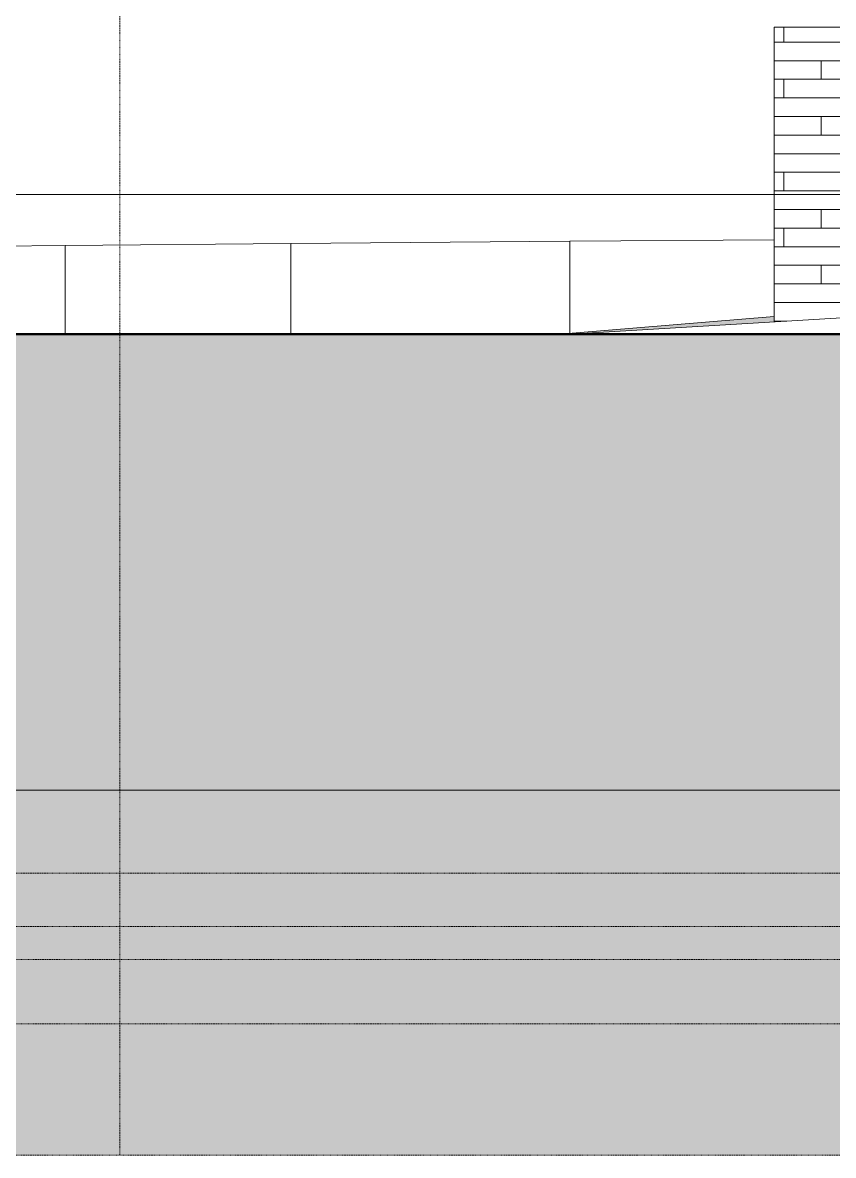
# Model space of a CAD drawing. Header units: inches. Extents: x 1750 to 7619, y -360 to 620.
# Drawn here: x 4820 to 4994.3, y -206.5 to 37 of the extents above; entities that cross this region are included whole.
import ezdxf

# ---------------------------------------------------------------- set-up
doc = ezdxf.new("R2010")
doc.units = ezdxf.units.IN
doc.header["$MEASUREMENT"] = 0
doc.linetypes.add('Aligning Line 1_8_', pattern=[0.25, 0.125, -0.125])
doc.linetypes.add('Grid Line 1_2_', pattern=[0.875, 0.5, -0.125, 0.125, -0.125])
for name, color, linetype, lineweight in [('0-4', 10, 'Continuous', 5), ('0-5', 133, 'Continuous', 9), ('A-FLOR-LEVL-1', 51, 'Grid Line 1_2_', 9), ('A-FLOR-LEVL-4', 8, 'Continuous', 9), ('A-FLOR-LEVL-5', 133, 'Continuous', 9), ('A-WALL', 113, 'Continuous', 13), ('A-WALL-PATT-1', 251, 'Continuous', 9), ('C-TOPO', 7, 'Continuous', 9), ('C-TOPO-1', 250, 'Continuous', 50), ('G-ANNO-SYMB', 111, 'Aligning Line 1_8_', 9), ('G-ANNO-SYMB-1', 191, 'Aligning Line 1_8_', 9), ('G-ANNO-SYMB-2', 147, 'Aligning Line 1_8_', 9)]:
    doc.layers.add(name, color=color, linetype=linetype, lineweight=lineweight)
pattern_1 = [(0, (4983.6467, 0.8), (0, 4), []), (90, (4983.647, 0.8), (-8, 8), [4, -28]), (90, (4999.647, 4.8), (-8, 8), [4, -28])]

# ---------------------------------------------------------------- blocks, each defined once
blk = doc.blocks.new('Ramp - Ramp-1671869-BUILDING ELEVATION - NORTH')
at = {"layer": 'A-FLOR-LEVL-4'}
h = blk.add_hatch(color=256, dxfattribs=at)
h.paths.add_polyline_path([(-12268, -30), (-12267.31, -29.89), (-12268.59, -30)], flags=0)
h.paths.add_polyline_path([(-12264.11, -29.85), (-12222.71, -27.36), (-12222.71, -26.18), (-12266.08, -29.8), (-12265.19, -29.82)], flags=0)
at = {"layer": 'A-FLOR-LEVL-5'}
for p, q in [((-12266.13, -29.79), (-12222.71, -26.18)), ((-12268.59, -30), (-12267.31, -29.89))]:
    blk.add_line(p, q, dxfattribs=at)
blk = doc.blocks.new('CTR - 2nd Phase_rvt-2-BUILDING ELEVATION - NORTH')
at = {"layer": 'A-FLOR-LEVL-1'}
for p, q in [((-12558.48, 0), (-9609.49, 0)), ((-12558.48, -30), (-9609.49, -30)), ((-12558.48, -128), (-9609.49, -128))]:
    blk.add_line(p, q, dxfattribs=at)
at = {"layer": 'G-ANNO-SYMB-1'}
blk.add_line((-9706.16, -164.42), (-12461.79, -164.42), dxfattribs=at)
at = {"layer": '0-5'}
blk.add_blockref('Ramp - Ramp-1671869-BUILDING ELEVATION - NORTH', (0, 0), dxfattribs=at)
blk = doc.blocks.new('CTR  - Topography_rvt-2-BUILDING ELEVATION - NORTH')
at = {"layer": 'C-TOPO'}
h = blk.add_hatch(dxfattribs=at)
h.set_pattern_fill('FP_65', color=256, style=0, pattern_type=2)
h.set_pattern_definition([(0, (12, 0), (24, 24), [24, -24]), (0, (12, 9), (24, 24), [24, -24]), (0, (12, 18), (24, 24), [24, -24]), (90, (15, 21), (-24, 24), [24, -24]), (90, (24, 21), (-24, 24), [24, -24]), (90, (33, 21), (-24, 24), [24, -24])])
h.paths.add_polyline_path([(-10823.04, -206.54), (-9706.16, -206.54), (-9706.16, 4.74), (-9718.03, 4.58), (-9757.05, 2.34), (-9768.24, 2.24), (-9791.25, 0.22), (-9799.61, -1), (-9821.95, -1), (-9826.28, -1.52), (-9893.34, -4.3), (-9896.52, -5.01), (-9915.25, -12.61), (-9950.42, -20.49), (-9956.61, -23), (-10060.1, -17.59), (-10091.21, -21.29), (-10136.73, -22.08), (-10164.02, -22.65), (-10280.77, -24.57), (-10370.76, -26.59), (-10412.87, -26.71), (-10450.41, -27.55), (-10486.95, -27.6), (-10517.54, -27.24), (-10526.34, -27.22), (-10534.89, -27.12), (-10585.35, -27.54), (-10642.59, -27.26), (-10678.15, -26.98), (-10823.04, -29.95), (-10859.39, -30), (-12461.79, -30), (-12461.79, -206.54), (-10839.09, -206.54)], flags=0)
for p, q in [((-12266.59, -10.03), (-12222.71, -9.69)), ((-12375.07, -10.92), (-12405.52, -11.17)), ((-12326.59, -10.52), (-12375.07, -10.92)), ((-12375.07, -30), (-12375.07, -10.92)), ((-12375.07, -10.92), (-12375.07, -30)), ((-12266.59, -10.03), (-12326.59, -10.52)), ((-12326.59, -10.52), (-12326.59, -30)), ((-12326.59, -10.52), (-12326.59, -30)), ((-12266.59, -10.03), (-12266.59, -29.78)), ((-12266.59, -10.03), (-12266.59, -29.78)), ((-12264.11, -29.85), (-12110.59, -20.61)), ((-12438.77, -30), (-12348.57, -30)), ((-12348.57, -30), (-12326.59, -30)), ((-12290.62, -30), (-12326.59, -30)), ((-12290.62, -30), (-12266.59, -30)), ((-12268, -30), (-12266.59, -29.78)), ((-12266.59, -29.78), (-12266.59, -30)), ((-12258.68, -30), (-12266.59, -29.78)), ((-12266.59, -29.78), (-12266.59, -30)), ((-12266.59, -30), (-12266.08, -30)), ((-12266.08, -30), (-12265.19, -30)), ((-12260.96, -30), (-12265.19, -30)), ((-12260.96, -30), (-12253.51, -30)), ((-12225.57, -30), (-12253.51, -30)), ((-12136.8, -30), (-12225.57, -30))]:
    blk.add_line(p, q, dxfattribs=at)
at = {"layer": 'C-TOPO-1'}
for p, q in [((-12348.57, -30), (-12438.77, -30)), ((-12326.59, -30), (-12348.57, -30)), ((-12290.62, -30), (-12326.59, -30)), ((-12266.59, -30), (-12290.62, -30)), ((-12266.08, -30), (-12266.59, -30)), ((-12265.19, -30), (-12266.08, -30)), ((-12260.95, -30), (-12265.19, -30)), ((-12253.51, -30), (-12260.95, -30)), ((-12225.57, -30), (-12253.51, -30)), ((-12136.8, -30), (-12225.57, -30))]:
    blk.add_line(p, q, dxfattribs=at)
blk = doc.blocks.new('CTR - 1st Phase - Common Walls_rvt-2-BUILDING ELEVATION - NORTH')
at = {"layer": 'A-FLOR-LEVL-1'}
for p, q in [((-12558.48, 0), (-9609.49, 0)), ((-12558.48, -30), (-9609.49, -30)), ((-12558.48, -128), (-9609.49, -128))]:
    blk.add_line(p, q, dxfattribs=at)
at = {"layer": 'G-ANNO-SYMB-2'}
for p, q in [((-12363.34, 526.95), (-12363.34, -206.54)), ((-9706.16, 0), (-12461.79, 0)), ((-9706.24, -145.84), (-12461.73, -145.84)), ((-9706.16, -164.42), (-12461.79, -164.42))]:
    blk.add_line(p, q, dxfattribs=at)
blk = doc.blocks.new('CTR - 1st Phase -Stairs _ Elevators_rvt-2-BUILDING ELEVATION - NORTH')
at = {"layer": 'A-FLOR-LEVL-1'}
for p, q in [((-12558.48, 0), (-9609.49, 0)), ((-12558.48, -30), (-9609.49, -30)), ((-12558.48, -128), (-9609.49, -128))]:
    blk.add_line(p, q, dxfattribs=at)
at = {"layer": 'G-ANNO-SYMB-2'}
blk.add_line((-9706.24, -206.49), (-12461.73, -206.49), dxfattribs=at)

msp = doc.modelspace()

# ---------------------------------------------------------------- hatches: boundary and pattern name
at = {"layer": 'A-WALL-PATT-1'}
h = msp.add_hatch(dxfattribs=at)
h.set_pattern_fill('FP_76', color=256, style=0, pattern_type=2)
h.set_pattern_definition(pattern_1)
h.paths.add_polyline_path([(4981.5213, -27.3591), (4985.7713, -27.1032), (4985.7713, 36), (4981.5213, 36), (4981.5213, -26.1771)], flags=0)
h = msp.add_hatch(dxfattribs=at)
h.set_pattern_fill('FP_76', color=256, style=0, pattern_type=2)
h.set_pattern_definition(pattern_1)
h.paths.add_polyline_path([(4985.7713, -27.1032), (5081.6964, -21.3292), (5105.6385, -13.3702), (5114.3734, -8.9881), (5119.8963, -10.2721), (5119.8963, 36), (4985.7713, 36), (4985.7713, -23.148)], flags=0)

# ---------------------------------------------------------------- linework, layer by layer
at = {"layer": 'A-FLOR-LEVL-1'}
for p, q in [((4646.5044, 0), (7593.9954, 0)), ((4646.5044, -30), (7593.9954, -30)), ((4646.5044, -128), (7593.9954, -128))]:
    msp.add_line(p, q, dxfattribs=at)
at = {"layer": 'A-WALL'}
for p in [(4981.5213, -27.3591), (5119.8963, 36)]:
    msp.add_line(p, (4981.5213, 36), dxfattribs=at)
at = {"layer": 'G-ANNO-SYMB'}
for p, q in [((7498.075, 0), (4742.443, 0)), ((7497.9954, -157.3105), (4742.443, -157.3105)), ((7498.075, -178.2392), (4742.443, -178.2392))]:
    msp.add_line(p, q, dxfattribs=at)

# ---------------------------------------------------------------- block references
at = {"layer": '0-4'}
for name in ['CTR - 2nd Phase_rvt-2-BUILDING ELEVATION - NORTH', 'CTR - 1st Phase - Common Walls_rvt-2-BUILDING ELEVATION - NORTH', 'CTR - 1st Phase -Stairs _ Elevators_rvt-2-BUILDING ELEVATION - NORTH', 'CTR  - Topography_rvt-2-BUILDING ELEVATION - NORTH']:
    msp.add_blockref(name, (17204.2357, 0), dxfattribs=at)

doc.saveas('drawing.dxf')
